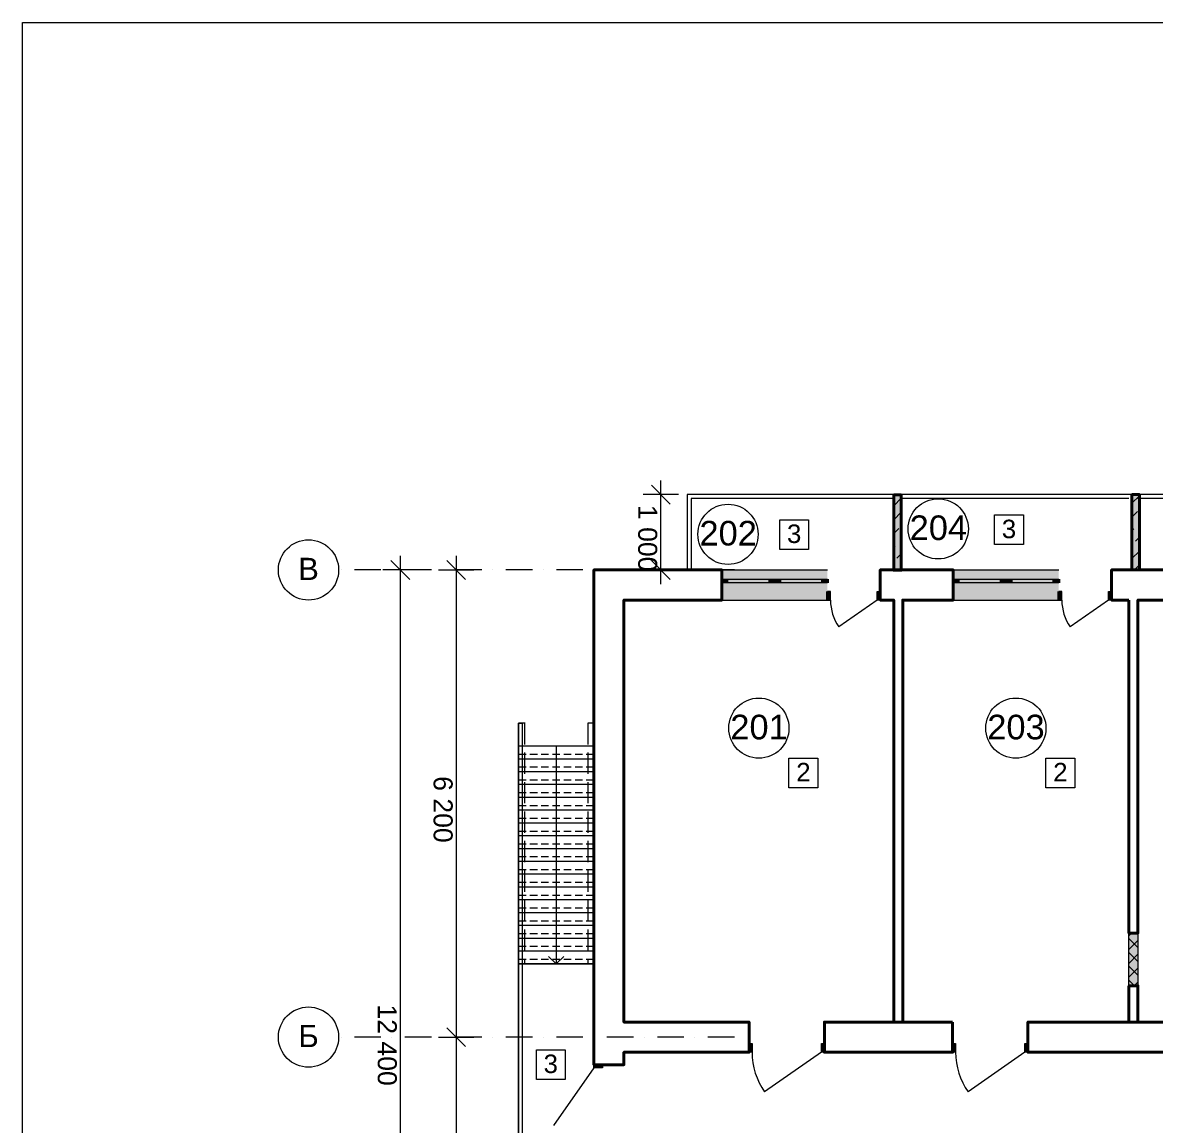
# Model space of a CAD drawing. Header units: millimetres. Extents: x 1372 to 666090, y 1285 to 31551.
# Drawn here: x 221413 to 236444, y 16915 to 31551 of the extents above; entities that cross this region are included whole.
import ezdxf

# ---------------------------------------------------------------- set-up
doc = ezdxf.new("R2010")
doc.units = ezdxf.units.MM
doc.layers.add('PDF _2D - Общий', color=7, linetype='Continuous', true_color=0x7e7e7e)
for name, color, linetype in [('PDF _2D-чертеж - Общий', 7, 'Continuous'), ('PDF _Аннотация - Общий', 7, 'Continuous'), ('PDF _Интерьер - Мебель', 7, 'Continuous'), ('PDF _Конструктив - Стены Несущие', 7, 'Continuous'), ('PDF _Размер - Общий', 7, 'Continuous'), ('PDF _Слой ArchiCAD', 7, 'Continuous'), ('PDF _Текст', 7, 'Continuous')]:
    doc.layers.add(name, color=color, linetype=linetype)
doc.styles.add('PDF Arial', font='arial.ttf')

msp = doc.modelspace()

# ---------------------------------------------------------------- hatches: boundary and pattern name
at = {"layer": 'PDF _Конструктив - Стены Несущие', "true_color": 0xffffff, "transparency": 33554559}
for points in [[(232092.8, 24286.6), (232092.8, 24166.6), (232092.8, 24116.6), (232092.8, 23886.6), (230692.8, 23886.6), (230692.8, 24116.6), (230692.8, 24166.6), (230692.8, 24286.6)], [(235162.8, 24286.6), (235162.8, 24166.6), (235162.8, 24116.6), (235162.8, 23886.6), (233762.8, 23886.6), (233762.8, 24116.6), (233762.8, 24166.6), (233762.8, 24286.6)]]:
    msp.add_hatch(color=7, dxfattribs=at).paths.add_polyline_path(points)

# ---------------------------------------------------------------- linework, layer by layer
at = {"layer": 'PDF _2D - Общий', "color": 7, "lineweight": 20}
for points in [[(236092.8, 19433), (236128.1, 19468.3)], [(236212.8, 19275.5), (236092.8, 19395.5)], [(236212.8, 19459.4), (236203.8, 19468.3)], [(236092.8, 19249.2), (236212.8, 19369.2)], [(236212.8, 19091.7), (236092.8, 19211.7)], [(236092.8, 19065.3), (236212.8, 19185.3)], [(236212.8, 18907.9), (236092.8, 19027.9)], [(236092.8, 18881.6), (236212.8, 19001.6)], [(236168.4, 18768.4), (236092.8, 18844.1)], [(236163.5, 18768.4), (236212.8, 18817.7)]]:
    msp.add_lwpolyline(points, dxfattribs=at)
msp.add_lwpolyline([(236212.8, 18768.4), (236092.8, 18768.4), (236092.8, 19468.3), (236212.8, 19468.3)], close=True, dxfattribs=at)
at = {"layer": 'PDF _2D - Общий', "color": 7, "lineweight": 0, "true_color": 0xffffff, "transparency": 33554559}
msp.add_solid([(236212.8, 18768.4), (236092.8, 18768.4), (236212.8, 19468.3), (236092.8, 19468.3)], dxfattribs=at)
at = {"layer": 'PDF _2D-чертеж - Общий', "lineweight": 20}
msp.add_lwpolyline([(239936.8, 3151.1), (239912.5, 3151.1), (221412.6, 3151.1), (221412.6, 31551), (239912.5, 31551), (239936.8, 31551)], dxfattribs=at)
at = {"layer": 'PDF _Аннотация - Общий', "lineweight": 20}
for points in [[(239936.8, 25286.5), (230232.8, 25286.5), (230232.8, 24286.6)], [(232972.8, 25236.5), (230282.8, 25236.5), (230282.8, 24286.6)], [(236092.8, 25236.5), (233092.8, 25236.5)], [(239262.8, 25236.5), (236212.8, 25236.5)], [(225638.3, 24286.6), (225638.3, 24286.6)], [(226167.4, 24286.6), (225814.6, 24286.6)], [(226308.5, 24286.6), (226308.5, 24286.6)], [(226837.7, 24286.6), (226484.9, 24286.6)], [(226978.8, 24286.6), (226978.8, 24286.6)], [(227508, 24286.6), (227155.2, 24286.6)], [(227649.1, 24286.6), (227649.1, 24286.6)], [(228178.2, 24286.6), (227825.5, 24286.6)], [(228319.4, 24286.6), (228319.4, 24286.6)], [(228848.5, 24286.6), (228495.7, 24286.6)], [(228989.6, 24286.6), (228989.6, 24286.6)], [(229518.8, 24286.6), (229166, 24286.6)], [(229659.9, 24286.6), (229659.9, 24286.6)], [(230189, 24286.6), (229836.3, 24286.6)], [(230330.1, 24286.6), (230330.1, 24286.6)], [(230859.3, 24286.6), (230506.5, 24286.6)], [(228082.8, 22254.5), (227992.8, 22254.5), (227992.8, 19057.4), (228992.8, 19057.4), (227992.8, 19057.4), (227992.8, 16107.5), (228992.8, 16107.5), (228992.8, 16157.5)], [(228992.8, 19057.4), (228992.8, 22254.5), (228912.8, 22254.5)], [(228992.8, 21947.4), (227992.8, 21947.4)], [(228492.8, 21947.4), (228492.8, 19057.4)], [(228992.8, 21777.4), (227992.8, 21777.4)], [(228992.8, 21607.4), (227992.8, 21607.4)], [(228992.8, 21437.4), (227992.8, 21437.4)], [(228992.8, 21267.4), (227992.8, 21267.4)], [(228992.8, 21097.4), (227992.8, 21097.4)], [(228992.8, 20927.4), (227992.8, 20927.4)], [(228992.8, 20757.4), (227992.8, 20757.4)], [(228992.8, 20587.4), (227992.8, 20587.4)], [(228992.8, 20417.4), (227992.8, 20417.4)], [(228992.8, 20247.4), (227992.8, 20247.4)], [(228992.8, 20077.4), (227992.8, 20077.4)], [(228992.8, 19907.4), (227992.8, 19907.4)], [(228992.8, 19737.4), (227992.8, 19737.4)], [(228992.8, 19567.4), (227992.8, 19567.4)], [(228992.8, 19397.4), (227992.8, 19397.4)], [(228992.8, 19227.4), (227992.8, 19227.4)], [(228592.8, 19157.4), (228492.8, 19057.4), (228392.8, 19157.4)], [(227992.8, 19057.4), (228992.8, 19057.4), (228992.8, 18086.6)], [(225638.3, 18086.6), (225638.3, 18086.6)], [(226167.4, 18086.6), (225814.6, 18086.6)], [(226308.5, 18086.6), (226308.5, 18086.6)], [(226837.7, 18086.6), (226484.9, 18086.6)], [(226978.8, 18086.6), (226978.8, 18086.6)], [(227508, 18086.6), (227155.2, 18086.6)], [(227649.1, 18086.6), (227649.1, 18086.6)], [(228178.2, 18086.6), (227825.5, 18086.6)], [(228319.4, 18086.6), (228319.4, 18086.6)], [(228848.5, 18086.6), (228495.7, 18086.6)], [(228989.6, 18086.6), (228989.6, 18086.6)], [(229518.8, 18086.6), (229166, 18086.6)], [(229659.9, 18086.6), (229659.9, 18086.6)], [(230189, 18086.6), (229836.3, 18086.6)], [(230330.1, 18086.6), (230330.1, 18086.6)], [(230859.3, 18086.6), (230506.5, 18086.6)]]:
    msp.add_lwpolyline(points, dxfattribs=at)
msp.add_lwpolyline([(228042.8, 22254.5), (228042.8, 16157.5), (228992.8, 16157.5), (228992.8, 16107.5), (227992.8, 16107.5), (227992.8, 22254.5)], close=True, dxfattribs=at)
at = {"layer": 'PDF _Аннотация - Общий', "lineweight": 15}
for points in [[(228072.8, 22254.5), (228072.8, 21972.2)], [(228912.8, 22254.5), (228912.8, 21972.2)], [(228072.8, 21863.2), (228072.8, 21581)], [(228912.8, 21863.2), (228912.8, 21581)], [(228072.8, 21472), (228072.8, 21189.7)], [(228912.8, 21472), (228912.8, 21189.7)], [(228072.8, 21080.7), (228072.8, 20798.5)], [(228912.8, 21080.7), (228912.8, 20798.5)], [(228072.8, 20689.5), (228072.8, 20407.3)], [(228912.8, 20689.5), (228912.8, 20407.3)], [(228072.8, 20298.3), (228072.8, 20016.1)], [(228912.8, 20298.3), (228912.8, 20016.1)], [(228072.8, 19907.1), (228072.8, 19624.9)], [(228912.8, 19907.1), (228912.8, 19624.9)], [(228072.8, 19515.9), (228072.8, 19233.6)], [(228912.8, 19515.9), (228912.8, 19233.6)], [(228072.8, 19124.6), (228072.8, 19057.4)], [(228912.8, 19124.6), (228912.8, 19057.4)]]:
    msp.add_lwpolyline(points, dxfattribs=at)
at = {"layer": 'PDF _Аннотация - Общий', "lineweight": 5}
for points in [[(228092.8, 21837.4), (227992.8, 21837.4)], [(228242.8, 21837.4), (228142.8, 21837.4)], [(228392.8, 21837.4), (228292.8, 21837.4)], [(228542.8, 21837.4), (228442.8, 21837.4)], [(228692.8, 21837.4), (228592.8, 21837.4)], [(228842.8, 21837.4), (228742.8, 21837.4)], [(228992.8, 21837.4), (228892.8, 21837.4)], [(228092.8, 21667.4), (227992.8, 21667.4)], [(228242.8, 21667.4), (228142.8, 21667.4)], [(228392.8, 21667.4), (228292.8, 21667.4)], [(228542.8, 21667.4), (228442.8, 21667.4)], [(228692.8, 21667.4), (228592.8, 21667.4)], [(228842.8, 21667.4), (228742.8, 21667.4)], [(228992.8, 21667.4), (228892.8, 21667.4)], [(228092.8, 21497.4), (227992.8, 21497.4)], [(228242.8, 21497.4), (228142.8, 21497.4)], [(228392.8, 21497.4), (228292.8, 21497.4)], [(228542.8, 21497.4), (228442.8, 21497.4)], [(228692.8, 21497.4), (228592.8, 21497.4)], [(228842.8, 21497.4), (228742.8, 21497.4)], [(228992.8, 21497.4), (228892.8, 21497.4)], [(228092.8, 21327.4), (227992.8, 21327.4)], [(228242.8, 21327.4), (228142.8, 21327.4)], [(228392.8, 21327.4), (228292.8, 21327.4)], [(228542.8, 21327.4), (228442.8, 21327.4)], [(228692.8, 21327.4), (228592.8, 21327.4)], [(228842.8, 21327.4), (228742.8, 21327.4)], [(228992.8, 21327.4), (228892.8, 21327.4)], [(228092.8, 21157.4), (227992.8, 21157.4)], [(228242.8, 21157.4), (228142.8, 21157.4)], [(228392.8, 21157.4), (228292.8, 21157.4)], [(228542.8, 21157.4), (228442.8, 21157.4)], [(228692.8, 21157.4), (228592.8, 21157.4)], [(228842.8, 21157.4), (228742.8, 21157.4)], [(228992.8, 21157.4), (228892.8, 21157.4)], [(228092.8, 20987.4), (227992.8, 20987.4)], [(228242.8, 20987.4), (228142.8, 20987.4)], [(228392.8, 20987.4), (228292.8, 20987.4)], [(228542.8, 20987.4), (228442.8, 20987.4)], [(228692.8, 20987.4), (228592.8, 20987.4)], [(228842.8, 20987.4), (228742.8, 20987.4)], [(228992.8, 20987.4), (228892.8, 20987.4)], [(228092.8, 20817.4), (227992.8, 20817.4)], [(228242.8, 20817.4), (228142.8, 20817.4)], [(228392.8, 20817.4), (228292.8, 20817.4)], [(228542.8, 20817.4), (228442.8, 20817.4)], [(228692.8, 20817.4), (228592.8, 20817.4)], [(228842.8, 20817.4), (228742.8, 20817.4)], [(228992.8, 20817.4), (228892.8, 20817.4)], [(228092.8, 20647.4), (227992.8, 20647.4)], [(228242.8, 20647.4), (228142.8, 20647.4)], [(228392.8, 20647.4), (228292.8, 20647.4)], [(228542.8, 20647.4), (228442.8, 20647.4)], [(228692.8, 20647.4), (228592.8, 20647.4)], [(228842.8, 20647.4), (228742.8, 20647.4)], [(228992.8, 20647.4), (228892.8, 20647.4)], [(228092.8, 20477.4), (227992.8, 20477.4)], [(228242.8, 20477.4), (228142.8, 20477.4)], [(228392.8, 20477.4), (228292.8, 20477.4)], [(228542.8, 20477.4), (228442.8, 20477.4)], [(228692.8, 20477.4), (228592.8, 20477.4)], [(228842.8, 20477.4), (228742.8, 20477.4)], [(228992.8, 20477.4), (228892.8, 20477.4)], [(228092.8, 20307.4), (227992.8, 20307.4)], [(228242.8, 20307.4), (228142.8, 20307.4)], [(228392.8, 20307.4), (228292.8, 20307.4)], [(228542.8, 20307.4), (228442.8, 20307.4)], [(228692.8, 20307.4), (228592.8, 20307.4)], [(228842.8, 20307.4), (228742.8, 20307.4)], [(228992.8, 20307.4), (228892.8, 20307.4)], [(228092.8, 20137.4), (227992.8, 20137.4)], [(228242.8, 20137.4), (228142.8, 20137.4)], [(228392.8, 20137.4), (228292.8, 20137.4)], [(228542.8, 20137.4), (228442.8, 20137.4)], [(228692.8, 20137.4), (228592.8, 20137.4)], [(228842.8, 20137.4), (228742.8, 20137.4)], [(228992.8, 20137.4), (228892.8, 20137.4)], [(228092.8, 19967.4), (227992.8, 19967.4)], [(228242.8, 19967.4), (228142.8, 19967.4)], [(228392.8, 19967.4), (228292.8, 19967.4)], [(228542.8, 19967.4), (228442.8, 19967.4)], [(228692.8, 19967.4), (228592.8, 19967.4)], [(228842.8, 19967.4), (228742.8, 19967.4)], [(228992.8, 19967.4), (228892.8, 19967.4)], [(228092.8, 19797.4), (227992.8, 19797.4)], [(228242.8, 19797.4), (228142.8, 19797.4)], [(228392.8, 19797.4), (228292.8, 19797.4)], [(228542.8, 19797.4), (228442.8, 19797.4)], [(228692.8, 19797.4), (228592.8, 19797.4)], [(228842.8, 19797.4), (228742.8, 19797.4)], [(228992.8, 19797.4), (228892.8, 19797.4)], [(228092.8, 19627.4), (227992.8, 19627.4)], [(228242.8, 19627.4), (228142.8, 19627.4)], [(228392.8, 19627.4), (228292.8, 19627.4)], [(228542.8, 19627.4), (228442.8, 19627.4)], [(228692.8, 19627.4), (228592.8, 19627.4)], [(228842.8, 19627.4), (228742.8, 19627.4)], [(228992.8, 19627.4), (228892.8, 19627.4)], [(228092.8, 19457.4), (227992.8, 19457.4)], [(228242.8, 19457.4), (228142.8, 19457.4)], [(228392.8, 19457.4), (228292.8, 19457.4)], [(228542.8, 19457.4), (228442.8, 19457.4)], [(228692.8, 19457.4), (228592.8, 19457.4)], [(228842.8, 19457.4), (228742.8, 19457.4)], [(228992.8, 19457.4), (228892.8, 19457.4)], [(228092.8, 19287.4), (227992.8, 19287.4)], [(228242.8, 19287.4), (228142.8, 19287.4)], [(228392.8, 19287.4), (228292.8, 19287.4)], [(228542.8, 19287.4), (228442.8, 19287.4)], [(228692.8, 19287.4), (228592.8, 19287.4)], [(228842.8, 19287.4), (228742.8, 19287.4)], [(228992.8, 19287.4), (228892.8, 19287.4)], [(228092.8, 19117.4), (227992.8, 19117.4)], [(228242.8, 19117.4), (228142.8, 19117.4)], [(228392.8, 19117.4), (228292.8, 19117.4)], [(228542.8, 19117.4), (228442.8, 19117.4)], [(228692.8, 19117.4), (228592.8, 19117.4)], [(228842.8, 19117.4), (228742.8, 19117.4)], [(228992.8, 19117.4), (228892.8, 19117.4)]]:
    msp.add_lwpolyline(points, dxfattribs=at)
at = {"layer": 'PDF _Аннотация - Общий', "lineweight": 20}
for centre in [(225206.2, 24286.6), (225206.2, 18086.5)]:
    msp.add_circle(centre, 400, dxfattribs=at)
at = {"layer": 'PDF _Интерьер - Мебель', "lineweight": 20}
for centre, radius in [((230773.4, 24760.2), 399.6), ((233562.8, 24832.3), 399.7), ((231182.8, 22187.3), 399.6), ((234592.8, 22187.3), 399.6)]:
    msp.add_circle(centre, radius, dxfattribs=at)
at = {"layer": 'PDF _Конструктив - Стены Несущие', "lineweight": 40}
for points in [[(232973.2, 25282.6), (232973.2, 24282.6), (233073.2, 24282.6), (233073.2, 25282.6)], [(236132.8, 25286.5), (236132.8, 24286.6), (236232.8, 24286.6), (236232.8, 25286.5)], [(232972.8, 18286.6), (232972.8, 23886.6), (232792.8, 23886.6), (232792.8, 24001.6), (232792.8, 24286.6), (232972.8, 24286.6), (233092.8, 24286.6), (233762.8, 24286.6), (233762.8, 24166.6), (233762.8, 24116.6), (233762.8, 23886.6), (233092.8, 23886.6), (233092.8, 18286.6)], [(236092.8, 23886.6), (235862.8, 23886.6), (235862.8, 24001.6), (235862.8, 24286.6), (236092.8, 24286.6), (236212.8, 24286.6), (236892.8, 24286.6), (236892.8, 24166.6), (236892.8, 24116.6), (236892.8, 23886.6), (236212.8, 23886.6), (236212.8, 19468.3), (236092.8, 19468.3)], [(236092.8, 18768.4), (236092.8, 18286.6), (236212.8, 18286.6), (236212.8, 18768.4)], [(233752.8, 18286.6), (233752.8, 18001.6), (233752.8, 17886.6), (232052.8, 17886.6), (232052.8, 18001.6), (232052.8, 18286.6)], [(237452.8, 18286.6), (237452.8, 18001.6), (237452.8, 17886.6), (234752.8, 17886.6), (234752.8, 18001.6), (234752.8, 18286.6)]]:
    msp.add_lwpolyline(points, close=True, dxfattribs=at)
at = {"layer": 'PDF _Конструктив - Стены Несущие', "lineweight": 5}
for points in [[(236132.8, 25172.3), (236232.8, 25272.3)], [(232973.2, 25138.1), (233073.2, 25238.1)], [(232973.2, 24954.3), (233073.2, 25054.3)], [(236132.8, 24988.5), (236208.4, 25064.1)], [(232973.2, 24770.4), (233040.5, 24837.8)], [(236132.8, 24804.6), (236158.9, 24830.7)], [(236229.6, 24901.4), (236232.8, 24904.6)], [(233061.8, 24675.2), (233073.2, 24686.6)], [(236180.1, 24668.1), (236232.8, 24720.8)], [(232973.2, 24586.6), (232991.1, 24604.5)], [(233012.3, 24441.8), (233073.2, 24502.7)], [(236132.8, 24436.9), (236232.8, 24536.9)], [(236166.3, 24286.6), (236232.8, 24353.1)], [(233036.9, 24282.6), (233073.2, 24318.9)]]:
    msp.add_lwpolyline(points, dxfattribs=at)
at = {"layer": 'PDF _Конструктив - Стены Несущие', "lineweight": 40}
for points in [[(230692.8, 24116.6), (230692.8, 24166.6), (230692.8, 24286.6), (228992.8, 24286.6), (228992.8, 17718.9), (229107.8, 17718.9), (229392.8, 17718.9), (229392.8, 17886.6), (231052.8, 17886.6), (231052.8, 18001.6)], [(231052.8, 17886.6), (231052.8, 18001.6), (231052.8, 18286.6), (229392.8, 18286.6), (229392.8, 23886.6), (230692.8, 23886.6), (230692.8, 24116.6), (230692.8, 24166.6)], [(232092.8, 24166.6), (232092.8, 24116.6)], [(233762.8, 24166.6), (233762.8, 24116.6)], [(235162.8, 24166.6), (235162.8, 24116.6)], [(232092.8, 23886.6), (232092.8, 24001.6)], [(232792.8, 23886.6), (232792.8, 24001.6)], [(235162.8, 23886.6), (235162.8, 24001.6)], [(235862.8, 23886.6), (235862.8, 24001.6)], [(232052.8, 17886.6), (232052.8, 18001.6)], [(233752.8, 17886.6), (233752.8, 18001.6)], [(234752.8, 17886.6), (234752.8, 18001.6)], [(228992.8, 17718.9), (229107.8, 17718.9)]]:
    msp.add_lwpolyline(points, dxfattribs=at)
at = {"layer": 'PDF _Конструктив - Стены Несущие', "lineweight": 20}
for points in [[(230692.8, 24286.6), (232092.8, 24286.6)], [(233762.8, 24286.6), (235162.8, 24286.6)], [(230692.8, 24166.6), (230767.8, 24166.6), (230767.8, 24116.6), (230692.8, 24116.6)], [(230767.8, 24166.6), (231317.8, 24166.6)], [(231317.8, 24116.6), (230767.8, 24116.6)], [(231467.8, 24166.6), (232017.8, 24166.6)], [(232017.8, 24116.6), (231467.8, 24116.6)], [(232092.8, 24116.6), (232017.8, 24116.6), (232017.8, 24166.6), (232092.8, 24166.6)], [(233762.8, 24166.6), (233837.8, 24166.6), (233837.8, 24116.6), (233762.8, 24116.6)], [(233837.8, 24166.6), (234387.8, 24166.6)], [(234387.8, 24116.6), (233837.8, 24116.6)], [(234537.8, 24166.6), (235087.8, 24166.6)], [(235087.8, 24116.6), (234537.8, 24116.6)], [(235162.8, 24116.6), (235087.8, 24116.6), (235087.8, 24166.6), (235162.8, 24166.6)], [(230692.8, 23886.6), (232092.8, 23886.6), (232132.8, 23886.6), (232132.8, 24001.6), (232092.8, 24001.6), (232092.8, 23886.6)], [(233762.8, 23886.6), (235162.8, 23886.6), (235202.8, 23886.6), (235202.8, 24001.6), (235162.8, 24001.6), (235162.8, 23886.6)], [(232752.8, 23886.6), (232244.9, 23530.9)], [(235822.8, 23886.6), (235314.9, 23530.9)], [(232012.8, 17886.6), (231259.2, 17358.9)], [(234712.8, 17886.6), (233959.2, 17358.9)], [(228992.8, 17678.9), (228458.2, 16915.5)]]:
    msp.add_lwpolyline(points, dxfattribs=at)
for points in [[(231392.8, 24116.6), (231317.8, 24116.6), (231317.8, 24166.6), (231392.8, 24166.6), (231467.8, 24166.6), (231467.8, 24116.6)], [(234462.8, 24116.6), (234387.8, 24116.6), (234387.8, 24166.6), (234462.8, 24166.6), (234537.8, 24166.6), (234537.8, 24116.6)], [(232792.8, 23886.6), (232752.8, 23886.6), (232752.8, 24001.6), (232792.8, 24001.6)], [(235862.8, 23886.6), (235822.8, 23886.6), (235822.8, 24001.6), (235862.8, 24001.6)], [(231052.8, 18001.6), (231092.8, 18001.6), (231092.8, 17886.6), (231052.8, 17886.6)], [(232052.8, 17886.6), (232012.8, 17886.6), (232012.8, 18001.6), (232052.8, 18001.6)], [(233752.8, 18001.6), (233792.8, 18001.6), (233792.8, 17886.6), (233752.8, 17886.6)], [(234752.8, 17886.6), (234712.8, 17886.6), (234712.8, 18001.6), (234752.8, 18001.6)], [(229107.8, 17718.9), (229107.8, 17678.9), (228992.8, 17678.9), (228992.8, 17718.9)]]:
    msp.add_lwpolyline(points, close=True, dxfattribs=at)
at = {"layer": 'PDF _Конструктив - Стены Несущие', "color": 7, "lineweight": 0, "true_color": 0xffffff}
for centre, radius, start, end in [((232752.7, 23886.5), 619.9, 179.9922, 215.00001), ((235822.7, 23886.5), 619.9, 179.9922, 215.00001), ((232012.9, 17886.6), 920.1, 180.00307, 215.00026), ((234712.9, 17886.6), 920.1, 180.00307, 215.00026)]:
    msp.add_arc(centre, radius, start, end, dxfattribs=at)
at = {"layer": 'PDF _Конструктив - Стены Несущие', "color": 7, "lineweight": 0, "true_color": 0xffffff, "transparency": 33554559}
for points in [[(232973.2, 25282.6), (233073.2, 25282.6), (232973.2, 24282.6), (233073.2, 24282.6)], [(236132.8, 25286.5), (236232.8, 25286.5), (236132.8, 24286.6), (236232.8, 24286.6)], [(230692.8, 24166.6), (230767.8, 24166.6), (230692.8, 24116.6), (230767.8, 24116.6)], [(230767.8, 24166.6), (231317.8, 24166.6), (230767.8, 24116.6), (231317.8, 24116.6)], [(231392.8, 24116.6), (231317.8, 24116.6), (231392.8, 24166.6), (231317.8, 24166.6)], [(231392.8, 24166.6), (231467.8, 24166.6), (231392.8, 24116.6), (231467.8, 24116.6)], [(231467.8, 24166.6), (232017.8, 24166.6), (231467.8, 24116.6), (232017.8, 24116.6)], [(232092.8, 24116.6), (232017.8, 24116.6), (232092.8, 24166.6), (232017.8, 24166.6)], [(233762.8, 24166.6), (233837.8, 24166.6), (233762.8, 24116.6), (233837.8, 24116.6)], [(233837.8, 24166.6), (234387.8, 24166.6), (233837.8, 24116.6), (234387.8, 24116.6)], [(234462.8, 24116.6), (234387.8, 24116.6), (234462.8, 24166.6), (234387.8, 24166.6)], [(234462.8, 24166.6), (234537.8, 24166.6), (234462.8, 24116.6), (234537.8, 24116.6)], [(234537.8, 24166.6), (235087.8, 24166.6), (234537.8, 24116.6), (235087.8, 24116.6)], [(235162.8, 24116.6), (235087.8, 24116.6), (235162.8, 24166.6), (235087.8, 24166.6)], [(232092.8, 24001.6), (232132.8, 24001.6), (232092.8, 23886.6), (232132.8, 23886.6)], [(232792.8, 23886.6), (232752.8, 23886.6), (232792.8, 24001.6), (232752.8, 24001.6)], [(235162.8, 24001.6), (235202.8, 24001.6), (235162.8, 23886.6), (235202.8, 23886.6)], [(235862.8, 23886.6), (235822.8, 23886.6), (235862.8, 24001.6), (235822.8, 24001.6)], [(231052.8, 18001.6), (231092.8, 18001.6), (231052.8, 17886.6), (231092.8, 17886.6)], [(232052.8, 17886.6), (232012.8, 17886.6), (232052.8, 18001.6), (232012.8, 18001.6)], [(233752.8, 18001.6), (233792.8, 18001.6), (233752.8, 17886.6), (233792.8, 17886.6)], [(234752.8, 17886.6), (234712.8, 17886.6), (234752.8, 18001.6), (234712.8, 18001.6)], [(229107.8, 17718.9), (229107.8, 17678.9), (228992.8, 17718.9), (228992.8, 17678.9)]]:
    msp.add_solid(points, dxfattribs=at)
at = {"layer": 'PDF _Размер - Общий', "lineweight": 20}
for points in [[(230005.7, 25161.5), (229755.7, 25411.5)], [(229880.7, 24099.1), (229880.7, 24286.6), (229880.7, 25286.5), (229880.7, 25474)], [(230115, 25286.5), (229646.3, 25286.5)], [(226550, 24161.6), (226300, 24411.6)], [(226425, 11679.1), (226425, 11866.6), (226425, 24286.6), (226425, 24474.1)], [(227291.2, 24161.6), (227041.2, 24411.6)], [(227166.2, 24474.1), (227166.2, 24286.6), (227166.2, 18086.6), (227166.2, 11866.6), (227166.2, 11679.1)], [(229755.7, 24411.6), (230005.7, 24161.6)], [(226659.4, 24286.6), (226190.6, 24286.6)], [(226931.8, 24286.6), (227400.5, 24286.6)], [(230115, 24286.6), (229646.3, 24286.6)], [(227291.2, 17961.6), (227041.2, 18211.6)], [(226931.8, 18086.6), (227400.5, 18086.6)]]:
    msp.add_lwpolyline(points, dxfattribs=at)
at = {"layer": 'PDF _Слой ArchiCAD', "lineweight": 20}
for points in [[(231459.6, 24560), (231459.6, 24952.9), (231841.4, 24952.9), (231841.4, 24560)], [(234310.6, 24623.8), (234310.6, 25016.6), (234692.3, 25016.6), (234692.3, 24623.8)], [(231582.4, 21394.8), (231582.4, 21787.7), (231964.1, 21787.7), (231964.1, 21394.8)], [(234992.4, 21394.8), (234992.4, 21787.7), (235374.1, 21787.7), (235374.1, 21394.8)], [(228230, 17524.8), (228230, 17917.7), (228611.7, 17917.7), (228611.7, 17524.8)]]:
    msp.add_lwpolyline(points, close=True, dxfattribs=at)

# ---------------------------------------------------------------- texts
at = {"layer": 'PDF _Текст', "char_height": 252.64, "attachment_point": 7, "rotation": 270, "style": 'PDF Arial'}
for s, insert in [('1 000', (229577.3, 25150)), ('6 200', (226862.8, 21550)), ('12 400', (226121.6, 18520))]:
    msp.add_mtext(s, dxfattribs=dict(at, insert=insert))
at = {"layer": 'PDF _Текст', "attachment_point": 7, "style": 'PDF Arial'}
for s, insert, char_height in [('204', (233183.8, 24678.9), 326.9), ('3', (234406.6, 24705), 245.4), ('202', (230394.4, 24606.8), 326.9), ('3', (231555.7, 24641.3), 245.4), ('В', (225069, 24153.7), 294.5), ('201', (230803.8, 22033.9), 326.9), ('203', (234213.8, 22033.9), 326.9), ('2', (231678.4, 21480.6), 245.4), ('2', (235088.4, 21480.6), 245.4), ('Б', (225071.8, 17953.7), 294.5), ('3', (228326, 17606), 245.4)]:
    msp.add_mtext(s, dxfattribs=dict(at, insert=insert, char_height=char_height))

doc.saveas('drawing.dxf')
